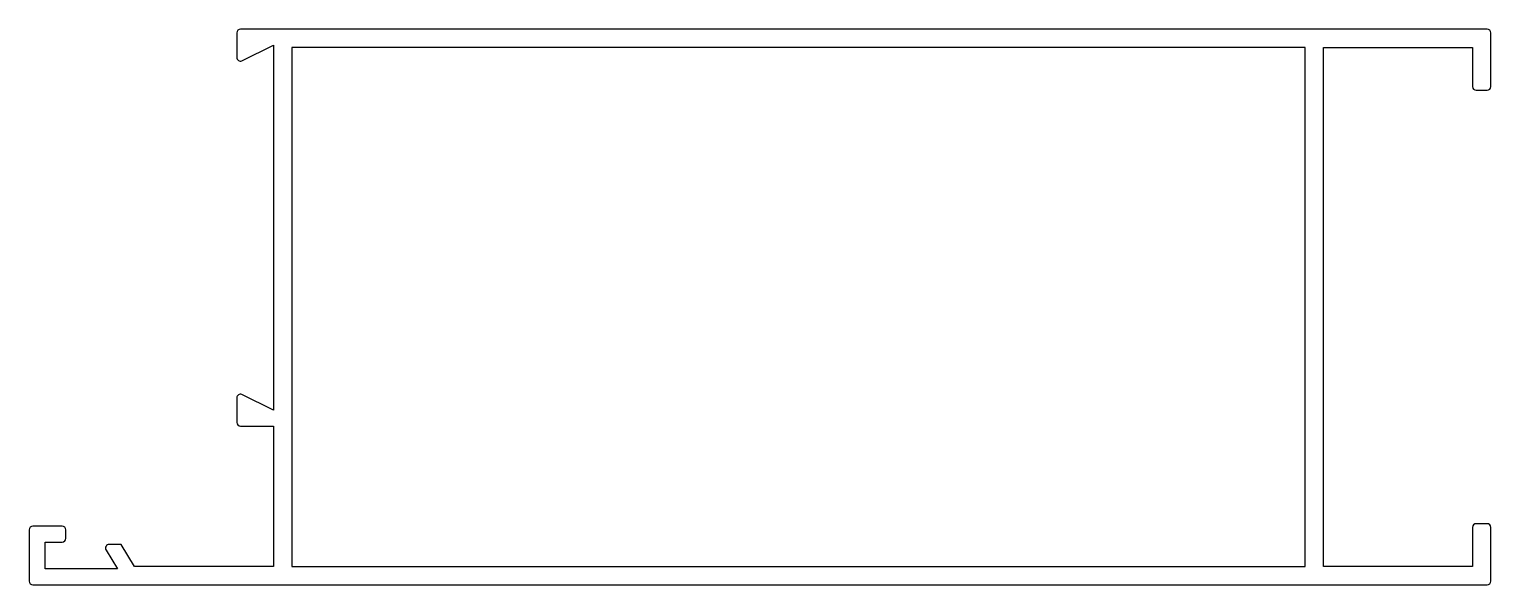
# Model space of a CAD drawing. Extents: x 1015 to 1135, y 604 to 649.
import ezdxf

# ---------------------------------------------------------------- set-up
doc = ezdxf.new("R2010")
doc.units = 0
doc.layers.get('0').update_dxf_attribs({"linetype": 'CONTINUOUS'})

msp = doc.modelspace()

# ---------------------------------------------------------------- linework, layer by layer
at = {"color": 0, "linetype": 'BYBLOCK'}
for p, q in [((1031.81, 648.88), (1031.81, 646.87)), ((1134.21, 649.18), (1032.11, 649.18)), ((1134.51, 644.48), (1134.51, 648.88)), ((1032.22, 646.59), (1034.81, 647.88)), ((1034.81, 647.88), (1034.81, 617.98)), ((1120.81, 647.68), (1133.01, 647.68)), ((1120.81, 605.18), (1120.81, 647.68)), ((1133.01, 647.68), (1133.01, 644.48)), ((1133.31, 644.18), (1134.21, 644.18)), ((1031.81, 618.99), (1031.81, 616.98)), ((1034.81, 617.98), (1032.22, 619.26)), ((1032.11, 616.68), (1034.81, 616.68)), ((1034.81, 616.68), (1034.81, 605.18)), ((1014.81, 608.18), (1014.81, 603.98)), ((1017.51, 608.48), (1015.11, 608.48)), ((1017.81, 607.48), (1017.81, 608.18)), ((1133.01, 608.38), (1133.01, 605.18)), ((1134.21, 608.68), (1133.31, 608.68)), ((1134.51, 603.98), (1134.51, 608.38)), ((1016.11, 604.98), (1016.11, 607.18)), ((1016.11, 607.18), (1017.51, 607.18)), ((1022.35, 606.98), (1021.36, 606.98)), ((1023.43, 605.18), (1022.35, 606.98)), ((1021.11, 606.52), (1022.03, 604.98)), ((1022.03, 604.98), (1016.11, 604.98)), ((1034.81, 605.18), (1023.43, 605.18)), ((1133.01, 605.18), (1120.81, 605.18)), ((1015.11, 603.68), (1134.21, 603.68))]:
    msp.add_line(p, q, dxfattribs=at)
at = {"linetype": 'BYBLOCK'}
for p, q in [((1119.31, 647.68), (1036.31, 647.68)), ((1036.31, 647.68), (1036.31, 605.18)), ((1119.31, 605.18), (1119.31, 647.68)), ((1036.31, 605.18), (1119.31, 605.18))]:
    msp.add_line(p, q, dxfattribs=at)
at = {"color": 0, "linetype": 'BYBLOCK'}
for centre, start, end in [((1032.11, 648.88), 90, 180), ((1134.21, 648.88), 0, 90), ((1032.11, 646.87), 180, 291.8014), ((1133.31, 644.48), 180, 270), ((1134.21, 644.48), 270, 0), ((1032.11, 618.99), 68.1986, 180), ((1032.11, 616.98), 180, 270), ((1015.11, 608.18), 90, 180), ((1017.51, 608.18), 0, 90), ((1133.31, 608.38), 90, 180), ((1134.21, 608.38), 0, 90), ((1017.51, 607.48), 270, 0), ((1021.36, 606.68), 90, 211), ((1015.11, 603.98), 180, 270), ((1134.21, 603.98), 270, 0)]:
    msp.add_arc(centre, 0.3, start, end, dxfattribs=at)

doc.saveas('drawing.dxf')
